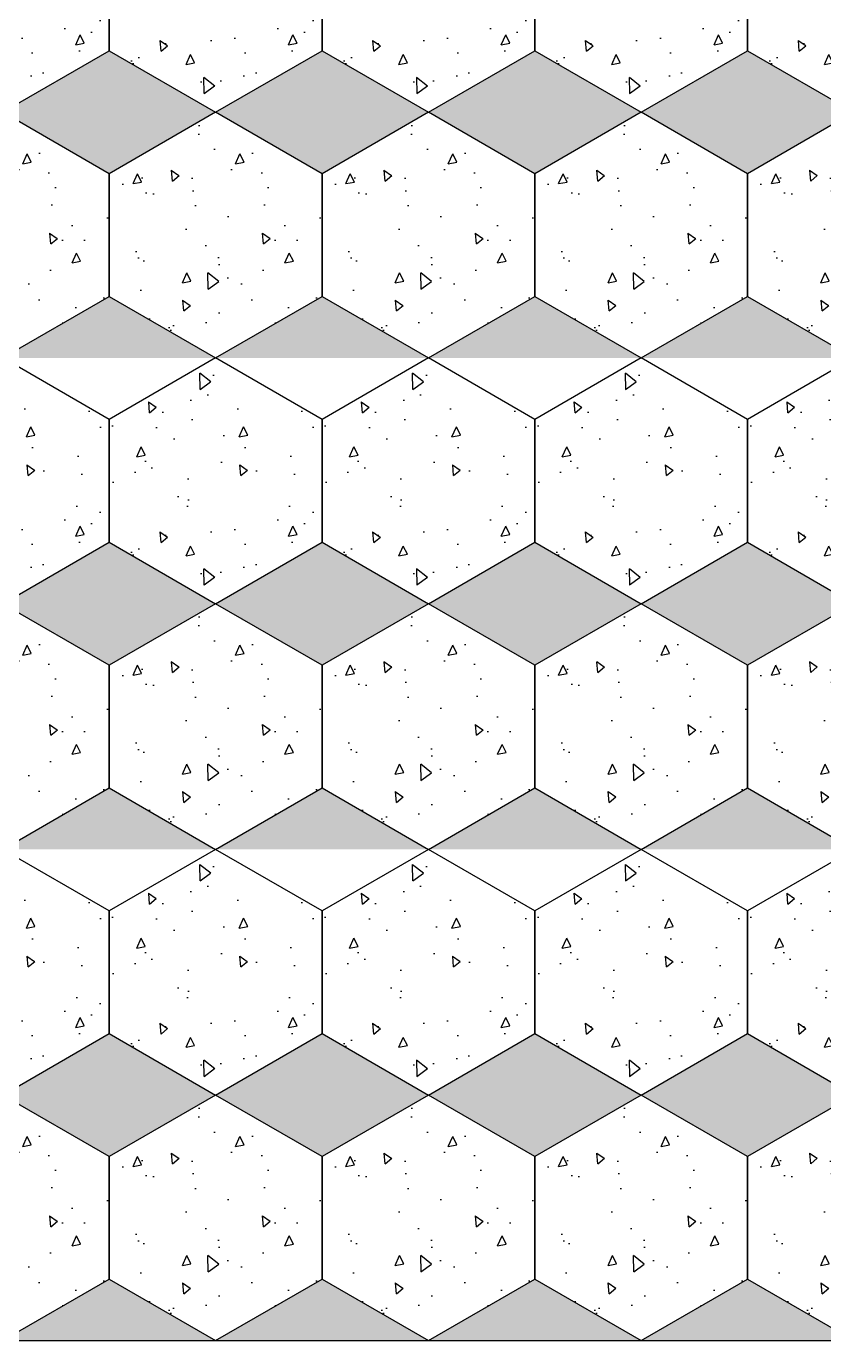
# Model space of a CAD drawing. Header units: millimetres. Extents: x 86441 to 190201, y 16532 to 98188.
# Drawn here: x 156473 to 157172, y 70209 to 71361 of the extents above; entities that cross this region are included whole.
import ezdxf

# ---------------------------------------------------------------- set-up
doc = ezdxf.new("R2010")
doc.units = ezdxf.units.MM
doc.header["$LTSCALE"] = 0.1

msp = doc.modelspace()

# ---------------------------------------------------------------- hatches: boundary and pattern name
at = {"true_color": 0xa19859, "transparency": 33554687}
h = msp.add_hatch(dxfattribs=at)
h.set_pattern_fill('AR-CONC', color=55, scale=0.5, angle=45)
h.set_pattern_definition([(95, (68074.87, 52223.11), (70.047325, 58.77669), [9.525, -104.775]), (40, (68074.87, 52223.11), (-80.00923, 55.08836), [7.62, -83.82029]), (145.45144, (68080.71, 52228.01), (-9.9619, 113.86505), [8.095, -89.04512]), (91.1842, (68056.91, 52241.07), (110.70512, 80.9767), [14.2875, -157.1625]), (141.63556, (68066.14, 52247.82), (-3.5433, 171.41338), [12.14251, -133.5678]), (36.18415, (68056.91, 52241.07), (-3.5433, 171.41338), [11.42998, -125.72987]), (66, (68070.38, 52245.56), (89.75999, 17.447575), [9.525, -104.775]), (11, (68070.38, 52245.56), (-43.26996, 86.9706), [7.62, -83.82]), (116.45145, (68077.86, 52247.01), (46.49003, 104.41817), [8.095, -89.04497]), (82.5, (68074.873, 52223.11), (-28.802735, 30.986707), [0, -82.804, 0, -85.09, 0, -84.1375]), (52.5, (68074.873, 52223.11), (-11.794864, 59.0435), [0, -48.514, 0, -80.899, 0, -32.0675]), (12.5, (68054.847, 52203.083), (49.963932, 45.913098), [0, -31.75, 0, -99.06, 0, -131.445]), (2.5, (68045.866, 52194.1), (43.381952, 61.361196), [0, -41.275, 0, -65.786, 0, -93.345])])
h.paths.add_polyline_path([(156359, 71124.5), (156452.3, 71070.7), (156545.6, 71124.5), (156545.6, 71232.2), (156452.3, 71286.1), (156359, 71232.2)])
h.paths.add_polyline_path([(156359, 71340), (156452.3, 71286.1), (156545.6, 71340), (156545.6, 71447.7), (156452.3, 71501.5), (156359, 71447.7)])
h = msp.add_hatch(dxfattribs=at)
h.set_pattern_fill('AR-CONC', color=55, scale=0.5, angle=45)
h.set_pattern_definition([(95, (68261.44, 52223.11), (70.047325, 58.77669), [9.525, -104.775]), (40, (68261.44, 52223.11), (-80.00923, 55.08836), [7.62, -83.82029]), (145.45144, (68267.28, 52228.01), (-9.9619, 113.86505), [8.095, -89.04512]), (91.1842, (68243.48, 52241.07), (110.70512, 80.9767), [14.2875, -157.1625]), (141.63556, (68252.7, 52247.82), (-3.5433, 171.41338), [12.14251, -133.5678]), (36.18415, (68243.48, 52241.07), (-3.5433, 171.41338), [11.42998, -125.72987]), (66, (68256.95, 52245.56), (89.75999, 17.447575), [9.525, -104.775]), (11, (68256.95, 52245.56), (-43.26996, 86.9706), [7.62, -83.82]), (116.45145, (68264.43, 52247.01), (46.49003, 104.41817), [8.095, -89.04497]), (82.5, (68261.44, 52223.11), (-28.802735, 30.986707), [0, -82.804, 0, -85.09, 0, -84.1375]), (52.5, (68261.44, 52223.11), (-11.794864, 59.0435), [0, -48.514, 0, -80.899, 0, -32.0675]), (12.5, (68241.414, 52203.083), (49.963932, 45.913098), [0, -31.75, 0, -99.06, 0, -131.445]), (2.5, (68232.434, 52194.1), (43.381952, 61.361196), [0, -41.275, 0, -65.786, 0, -93.345])])
h.paths.add_polyline_path([(156545.6, 71124.5), (156638.9, 71070.7), (156732.2, 71124.5), (156732.2, 71232.2), (156638.9, 71286.1), (156545.6, 71232.2)])
h.paths.add_polyline_path([(156545.6, 71340), (156638.9, 71286.1), (156732.2, 71340), (156732.2, 71447.7), (156638.9, 71501.5), (156545.6, 71447.7)])
h = msp.add_hatch(dxfattribs=at)
h.set_pattern_fill('AR-CONC', color=55, scale=0.5, angle=45)
h.set_pattern_definition([(95, (68448.01, 52223.11), (70.047325, 58.77669), [9.525, -104.775]), (40, (68448.01, 52223.11), (-80.00923, 55.08836), [7.62, -83.82029]), (145.45144, (68453.845, 52228.01), (-9.9619, 113.86505), [8.095, -89.04512]), (91.1842, (68430.05, 52241.07), (110.70512, 80.9767), [14.2875, -157.1625]), (141.63556, (68439.27, 52247.82), (-3.5433, 171.41338), [12.14251, -133.5678]), (36.18415, (68430.05, 52241.07), (-3.5433, 171.41338), [11.42998, -125.72987]), (66, (68443.52, 52245.56), (89.75999, 17.447575), [9.525, -104.775]), (11, (68443.52, 52245.56), (-43.26996, 86.9706), [7.62, -83.82]), (116.45145, (68451, 52247.01), (46.49003, 104.41817), [8.095, -89.04497]), (82.5, (68448.008, 52223.11), (-28.802735, 30.986707), [0, -82.804, 0, -85.09, 0, -84.1375]), (52.5, (68448.01, 52223.11), (-11.794864, 59.0435), [0, -48.514, 0, -80.899, 0, -32.0675]), (12.5, (68427.982, 52203.083), (49.963932, 45.913098), [0, -31.75, 0, -99.06, 0, -131.445]), (2.5, (68419, 52194.1), (43.381952, 61.361196), [0, -41.275, 0, -65.786, 0, -93.345])])
h.paths.add_polyline_path([(156732.2, 71124.5), (156825.5, 71070.7), (156918.7, 71124.5), (156918.7, 71232.2), (156825.5, 71286.1), (156732.2, 71232.2)])
h.paths.add_polyline_path([(156732.2, 71340), (156825.5, 71286.1), (156918.7, 71340), (156918.7, 71447.7), (156825.5, 71501.5), (156732.2, 71447.7)])
h = msp.add_hatch(dxfattribs=at)
h.set_pattern_fill('AR-CONC', color=55, scale=0.5, angle=45)
h.set_pattern_definition([(95, (68634.575, 52223.11), (70.047325, 58.77669), [9.525, -104.775]), (40, (68634.58, 52223.11), (-80.00923, 55.08836), [7.62, -83.82029]), (145.45144, (68640.41, 52228.01), (-9.9619, 113.86505), [8.095, -89.04512]), (91.1842, (68616.61, 52241.07), (110.70512, 80.9767), [14.2875, -157.1625]), (141.63556, (68625.84, 52247.82), (-3.5433, 171.41338), [12.14251, -133.5678]), (36.18415, (68616.61, 52241.07), (-3.5433, 171.41338), [11.42998, -125.72987]), (66, (68630.085, 52245.56), (89.75999, 17.447575), [9.525, -104.775]), (11, (68630.085, 52245.56), (-43.26996, 86.9706), [7.62, -83.82]), (116.45145, (68637.565, 52247.01), (46.49003, 104.41817), [8.095, -89.04497]), (82.5, (68634.575, 52223.11), (-28.802735, 30.986707), [0, -82.804, 0, -85.09, 0, -84.1375]), (52.5, (68634.575, 52223.11), (-11.794864, 59.0435), [0, -48.514, 0, -80.899, 0, -32.0675]), (12.5, (68614.55, 52203.083), (49.963932, 45.913098), [0, -31.75, 0, -99.06, 0, -131.445]), (2.5, (68605.57, 52194.1), (43.381952, 61.361196), [0, -41.275, 0, -65.786, 0, -93.345])])
h.paths.add_polyline_path([(156918.7, 71124.5), (157012, 71070.7), (157105.3, 71124.5), (157105.3, 71232.2), (157012, 71286.1), (156918.7, 71232.2)])
h.paths.add_polyline_path([(156918.7, 71340), (157012, 71286.1), (157105.3, 71340), (157105.3, 71447.7), (157012, 71501.5), (156918.7, 71447.7)])
h = msp.add_hatch(dxfattribs=at)
h.set_pattern_fill('AR-CONC', color=55, scale=0.5, angle=45)
h.set_pattern_definition([(95, (68821.14, 52223.11), (70.047325, 58.77669), [9.525, -104.775]), (40, (68821.14, 52223.11), (-80.00923, 55.08836), [7.62, -83.82029]), (145.45144, (68826.98, 52228.01), (-9.9619, 113.86505), [8.095, -89.04512]), (91.1842, (68803.18, 52241.07), (110.70512, 80.9767), [14.2875, -157.1625]), (141.63556, (68812.41, 52247.82), (-3.5433, 171.41338), [12.14251, -133.5678]), (36.18415, (68803.18, 52241.07), (-3.5433, 171.41338), [11.42998, -125.72987]), (66, (68816.65, 52245.56), (89.75999, 17.447575), [9.525, -104.775]), (11, (68816.65, 52245.56), (-43.26996, 86.9706), [7.62, -83.82]), (116.45145, (68824.13, 52247.01), (46.49003, 104.41817), [8.095, -89.04497]), (82.5, (68821.143, 52223.11), (-28.802735, 30.986707), [0, -82.804, 0, -85.09, 0, -84.1375]), (52.5, (68821.143, 52223.11), (-11.794864, 59.0435), [0, -48.514, 0, -80.899, 0, -32.0675]), (12.5, (68801.117, 52203.083), (49.963932, 45.913098), [0, -31.75, 0, -99.06, 0, -131.445]), (2.5, (68792.137, 52194.1), (43.381952, 61.361196), [0, -41.275, 0, -65.786, 0, -93.345])])
h.paths.add_polyline_path([(157105.3, 71124.5), (157198.6, 71070.7), (157291.9, 71124.5), (157291.9, 71232.2), (157198.6, 71286.1), (157105.3, 71232.2)])
h.paths.add_polyline_path([(157105.3, 71340), (157198.6, 71286.1), (157291.9, 71340), (157291.9, 71447.7), (157198.6, 71501.5), (157105.3, 71447.7)])
at = {"true_color": 0xffffff, "transparency": 33554687}
h = msp.add_hatch(color=7, dxfattribs=at)
h.dxf.hatch_style = 1
h.set_gradient(color1=(114, 89, 52), color2=(161, 152, 89))
h.paths.add_polyline_path([(156638.9, 71286.1), (156545.6, 71340), (156452.3, 71286.1), (156545.6, 71232.2)])
h.paths.add_polyline_path([(156545.6, 71124.5), (156452.3, 71070.7), (156638.9, 71070.7)])
h = msp.add_hatch(color=7, dxfattribs=at)
h.dxf.hatch_style = 1
h.set_gradient(color1=(114, 89, 52), color2=(161, 152, 89))
h.paths.add_polyline_path([(156732.2, 71340), (156638.9, 71286.1), (156732.2, 71232.2), (156825.5, 71286.1)])
h.paths.add_polyline_path([(156732.2, 71124.5), (156638.9, 71070.7), (156825.5, 71070.7)])
h = msp.add_hatch(color=7, dxfattribs=at)
h.dxf.hatch_style = 1
h.set_gradient(color1=(114, 89, 52), color2=(161, 152, 89))
h.paths.add_polyline_path([(157012, 71286.1), (156918.7, 71340), (156825.5, 71286.1), (156918.7, 71232.2)])
h.paths.add_polyline_path([(156918.7, 71124.5), (156825.5, 71070.7), (157012, 71070.7)])
h = msp.add_hatch(color=7, dxfattribs=at)
h.dxf.hatch_style = 1
h.set_gradient(color1=(114, 89, 52), color2=(161, 152, 89))
h.paths.add_polyline_path([(157105.3, 71340), (157012, 71286.1), (157105.3, 71232.2), (157198.6, 71286.1)])
h.paths.add_polyline_path([(157105.3, 71124.5), (157012, 71070.7), (157198.6, 71070.7)])
at = {"true_color": 0xa19859, "transparency": 33554687}
h = msp.add_hatch(dxfattribs=at)
h.set_pattern_fill('AR-CONC', color=55, scale=0.5, angle=45)
h.set_pattern_definition([(95, (68074.87, 51792.25), (70.047325, 58.77669), [9.525, -104.775]), (40, (68074.87, 51792.25), (-80.00923, 55.08836), [7.62, -83.82029]), (145.45144, (68080.71, 51797.15), (-9.9619, 113.86505), [8.095, -89.04512]), (91.1842, (68056.91, 51810.21), (110.70512, 80.9767), [14.2875, -157.1625]), (141.63556, (68066.14, 51816.96), (-3.5433, 171.41338), [12.14251, -133.5678]), (36.18415, (68056.91, 51810.21), (-3.5433, 171.41338), [11.42998, -125.72987]), (66, (68070.38, 51814.7), (89.75999, 17.447575), [9.525, -104.775]), (11, (68070.38, 51814.7), (-43.26996, 86.9706), [7.62, -83.82]), (116.45145, (68077.86, 51816.15), (46.49003, 104.41817), [8.095, -89.04497]), (82.5, (68074.873, 51792.25), (-28.802735, 30.986707), [0, -82.804, 0, -85.09, 0, -84.1375]), (52.5, (68074.873, 51792.25), (-11.794864, 59.0435), [0, -48.514, 0, -80.899, 0, -32.0675]), (12.5, (68054.847, 51772.223), (49.963932, 45.913098), [0, -31.75, 0, -99.06, 0, -131.445]), (2.5, (68045.866, 51763.24), (43.381952, 61.361196), [0, -41.275, 0, -65.786, 0, -93.345])])
h.paths.add_polyline_path([(156359, 70693.7), (156452.3, 70639.8), (156545.6, 70693.7), (156545.6, 70801.4), (156452.3, 70855.2), (156359, 70801.4)])
h.paths.add_polyline_path([(156359, 70909.1), (156452.3, 70855.2), (156545.6, 70909.1), (156545.6, 71016.8), (156452.3, 71070.7), (156359, 71016.8)])
h = msp.add_hatch(dxfattribs=at)
h.set_pattern_fill('AR-CONC', color=55, scale=0.5, angle=45)
h.set_pattern_definition([(95, (68261.44, 51792.25), (70.047325, 58.77669), [9.525, -104.775]), (40, (68261.44, 51792.25), (-80.00923, 55.08836), [7.62, -83.82029]), (145.45144, (68267.28, 51797.15), (-9.9619, 113.86505), [8.095, -89.04512]), (91.1842, (68243.48, 51810.21), (110.70512, 80.9767), [14.2875, -157.1625]), (141.63556, (68252.7, 51816.96), (-3.5433, 171.41338), [12.14251, -133.5678]), (36.18415, (68243.48, 51810.21), (-3.5433, 171.41338), [11.42998, -125.72987]), (66, (68256.95, 51814.7), (89.75999, 17.447575), [9.525, -104.775]), (11, (68256.95, 51814.7), (-43.26996, 86.9706), [7.62, -83.82]), (116.45145, (68264.43, 51816.15), (46.49003, 104.41817), [8.095, -89.04497]), (82.5, (68261.44, 51792.25), (-28.802735, 30.986707), [0, -82.804, 0, -85.09, 0, -84.1375]), (52.5, (68261.44, 51792.25), (-11.794864, 59.0435), [0, -48.514, 0, -80.899, 0, -32.0675]), (12.5, (68241.414, 51772.223), (49.963932, 45.913098), [0, -31.75, 0, -99.06, 0, -131.445]), (2.5, (68232.434, 51763.24), (43.381952, 61.361196), [0, -41.275, 0, -65.786, 0, -93.345])])
h.paths.add_polyline_path([(156545.6, 70693.7), (156638.9, 70639.8), (156732.2, 70693.7), (156732.2, 70801.4), (156638.9, 70855.2), (156545.6, 70801.4)])
h.paths.add_polyline_path([(156545.6, 70909.1), (156638.9, 70855.2), (156732.2, 70909.1), (156732.2, 71016.8), (156638.9, 71070.7), (156545.6, 71016.8)])
h = msp.add_hatch(dxfattribs=at)
h.set_pattern_fill('AR-CONC', color=55, scale=0.5, angle=45)
h.set_pattern_definition([(95, (68448.01, 51792.25), (70.047325, 58.77669), [9.525, -104.775]), (40, (68448.01, 51792.25), (-80.00923, 55.08836), [7.62, -83.82029]), (145.45144, (68453.845, 51797.15), (-9.9619, 113.86505), [8.095, -89.04512]), (91.1842, (68430.05, 51810.21), (110.70512, 80.9767), [14.2875, -157.1625]), (141.63556, (68439.27, 51816.96), (-3.5433, 171.41338), [12.14251, -133.5678]), (36.18415, (68430.05, 51810.21), (-3.5433, 171.41338), [11.42998, -125.72987]), (66, (68443.52, 51814.7), (89.75999, 17.447575), [9.525, -104.775]), (11, (68443.52, 51814.7), (-43.26996, 86.9706), [7.62, -83.82]), (116.45145, (68451, 51816.15), (46.49003, 104.41817), [8.095, -89.04497]), (82.5, (68448.008, 51792.25), (-28.802735, 30.986707), [0, -82.804, 0, -85.09, 0, -84.1375]), (52.5, (68448.01, 51792.25), (-11.794864, 59.0435), [0, -48.514, 0, -80.899, 0, -32.0675]), (12.5, (68427.982, 51772.223), (49.963932, 45.913098), [0, -31.75, 0, -99.06, 0, -131.445]), (2.5, (68419, 51763.24), (43.381952, 61.361196), [0, -41.275, 0, -65.786, 0, -93.345])])
h.paths.add_polyline_path([(156732.2, 70693.7), (156825.5, 70639.8), (156918.7, 70693.7), (156918.7, 70801.4), (156825.5, 70855.2), (156732.2, 70801.4)])
h.paths.add_polyline_path([(156732.2, 70909.1), (156825.5, 70855.2), (156918.7, 70909.1), (156918.7, 71016.8), (156825.5, 71070.7), (156732.2, 71016.8)])
h = msp.add_hatch(dxfattribs=at)
h.set_pattern_fill('AR-CONC', color=55, scale=0.5, angle=45)
h.set_pattern_definition([(95, (68634.575, 51792.25), (70.047325, 58.77669), [9.525, -104.775]), (40, (68634.58, 51792.25), (-80.00923, 55.08836), [7.62, -83.82029]), (145.45144, (68640.41, 51797.15), (-9.9619, 113.86505), [8.095, -89.04512]), (91.1842, (68616.61, 51810.21), (110.70512, 80.9767), [14.2875, -157.1625]), (141.63556, (68625.84, 51816.96), (-3.5433, 171.41338), [12.14251, -133.5678]), (36.18415, (68616.61, 51810.21), (-3.5433, 171.41338), [11.42998, -125.72987]), (66, (68630.085, 51814.7), (89.75999, 17.447575), [9.525, -104.775]), (11, (68630.085, 51814.7), (-43.26996, 86.9706), [7.62, -83.82]), (116.45145, (68637.565, 51816.15), (46.49003, 104.41817), [8.095, -89.04497]), (82.5, (68634.575, 51792.25), (-28.802735, 30.986707), [0, -82.804, 0, -85.09, 0, -84.1375]), (52.5, (68634.575, 51792.25), (-11.794864, 59.0435), [0, -48.514, 0, -80.899, 0, -32.0675]), (12.5, (68614.55, 51772.223), (49.963932, 45.913098), [0, -31.75, 0, -99.06, 0, -131.445]), (2.5, (68605.57, 51763.24), (43.381952, 61.361196), [0, -41.275, 0, -65.786, 0, -93.345])])
h.paths.add_polyline_path([(156918.7, 70693.7), (157012, 70639.8), (157105.3, 70693.7), (157105.3, 70801.4), (157012, 70855.2), (156918.7, 70801.4)])
h.paths.add_polyline_path([(156918.7, 70909.1), (157012, 70855.2), (157105.3, 70909.1), (157105.3, 71016.8), (157012, 71070.7), (156918.7, 71016.8)])
h = msp.add_hatch(dxfattribs=at)
h.set_pattern_fill('AR-CONC', color=55, scale=0.5, angle=45)
h.set_pattern_definition([(95, (68821.14, 51792.25), (70.047325, 58.77669), [9.525, -104.775]), (40, (68821.14, 51792.25), (-80.00923, 55.08836), [7.62, -83.82029]), (145.45144, (68826.98, 51797.15), (-9.9619, 113.86505), [8.095, -89.04512]), (91.1842, (68803.18, 51810.21), (110.70512, 80.9767), [14.2875, -157.1625]), (141.63556, (68812.41, 51816.96), (-3.5433, 171.41338), [12.14251, -133.5678]), (36.18415, (68803.18, 51810.21), (-3.5433, 171.41338), [11.42998, -125.72987]), (66, (68816.65, 51814.7), (89.75999, 17.447575), [9.525, -104.775]), (11, (68816.65, 51814.7), (-43.26996, 86.9706), [7.62, -83.82]), (116.45145, (68824.13, 51816.15), (46.49003, 104.41817), [8.095, -89.04497]), (82.5, (68821.143, 51792.25), (-28.802735, 30.986707), [0, -82.804, 0, -85.09, 0, -84.1375]), (52.5, (68821.143, 51792.25), (-11.794864, 59.0435), [0, -48.514, 0, -80.899, 0, -32.0675]), (12.5, (68801.117, 51772.223), (49.963932, 45.913098), [0, -31.75, 0, -99.06, 0, -131.445]), (2.5, (68792.137, 51763.24), (43.381952, 61.361196), [0, -41.275, 0, -65.786, 0, -93.345])])
h.paths.add_polyline_path([(157105.3, 70693.7), (157198.6, 70639.8), (157291.9, 70693.7), (157291.9, 70801.4), (157198.6, 70855.2), (157105.3, 70801.4)])
h.paths.add_polyline_path([(157105.3, 70909.1), (157198.6, 70855.2), (157291.9, 70909.1), (157291.9, 71016.8), (157198.6, 71070.7), (157105.3, 71016.8)])
at = {"true_color": 0xffffff, "transparency": 33554687}
h = msp.add_hatch(color=7, dxfattribs=at)
h.dxf.hatch_style = 1
h.set_gradient(color1=(114, 89, 52), color2=(161, 152, 89))
h.paths.add_polyline_path([(156638.9, 70855.2), (156545.6, 70909.1), (156452.3, 70855.2), (156545.6, 70801.4)])
h.paths.add_polyline_path([(156545.6, 70693.7), (156452.3, 70639.8), (156638.9, 70639.8)])
h = msp.add_hatch(color=7, dxfattribs=at)
h.dxf.hatch_style = 1
h.set_gradient(color1=(114, 89, 52), color2=(161, 152, 89))
h.paths.add_polyline_path([(156732.2, 70909.1), (156638.9, 70855.2), (156732.2, 70801.4), (156825.5, 70855.2)])
h.paths.add_polyline_path([(156732.2, 70693.7), (156638.9, 70639.8), (156825.5, 70639.8)])
h = msp.add_hatch(color=7, dxfattribs=at)
h.dxf.hatch_style = 1
h.set_gradient(color1=(114, 89, 52), color2=(161, 152, 89))
h.paths.add_polyline_path([(157012, 70855.2), (156918.7, 70909.1), (156825.5, 70855.2), (156918.7, 70801.4)])
h.paths.add_polyline_path([(156918.7, 70693.7), (156825.5, 70639.8), (157012, 70639.8)])
h = msp.add_hatch(color=7, dxfattribs=at)
h.dxf.hatch_style = 1
h.set_gradient(color1=(114, 89, 52), color2=(161, 152, 89))
h.paths.add_polyline_path([(157105.3, 70909.1), (157012, 70855.2), (157105.3, 70801.4), (157198.6, 70855.2)])
h.paths.add_polyline_path([(157105.3, 70693.7), (157012, 70639.8), (157198.6, 70639.8)])
at = {"true_color": 0xa19859, "transparency": 33554687}
h = msp.add_hatch(dxfattribs=at)
h.set_pattern_fill('AR-CONC', color=55, scale=0.5, angle=45)
h.set_pattern_definition([(95, (68074.87, 51361.39), (70.047325, 58.77669), [9.525, -104.775]), (40, (68074.87, 51361.39), (-80.00923, 55.08836), [7.62, -83.82029]), (145.45144, (68080.71, 51366.29), (-9.9619, 113.86505), [8.095, -89.04512]), (91.1842, (68056.91, 51379.35), (110.70512, 80.9767), [14.2875, -157.1625]), (141.63556, (68066.14, 51386.1), (-3.5433, 171.41338), [12.14251, -133.5678]), (36.18415, (68056.91, 51379.35), (-3.5433, 171.41338), [11.42998, -125.72987]), (66, (68070.38, 51383.84), (89.75999, 17.447575), [9.525, -104.775]), (11, (68070.38, 51383.84), (-43.26996, 86.9706), [7.62, -83.82]), (116.45145, (68077.86, 51385.294), (46.49003, 104.41817), [8.095, -89.04497]), (82.5, (68074.873, 51361.39), (-28.802735, 30.986707), [0, -82.804, 0, -85.09, 0, -84.1375]), (52.5, (68074.873, 51361.39), (-11.794864, 59.0435), [0, -48.514, 0, -80.899, 0, -32.0675]), (12.5, (68054.847, 51341.364), (49.963932, 45.913098), [0, -31.75, 0, -99.06, 0, -131.445]), (2.5, (68045.866, 51332.384), (43.381952, 61.361196), [0, -41.275, 0, -65.786, 0, -93.345])])
h.paths.add_polyline_path([(156359, 70262.8), (156452.3, 70209), (156545.6, 70262.8), (156545.6, 70370.5), (156452.3, 70424.4), (156359, 70370.5)])
h.paths.add_polyline_path([(156359, 70478.2), (156452.3, 70424.4), (156545.6, 70478.2), (156545.6, 70586), (156452.3, 70639.8), (156359, 70586)])
h = msp.add_hatch(dxfattribs=at)
h.set_pattern_fill('AR-CONC', color=55, scale=0.5, angle=45)
h.set_pattern_definition([(95, (68261.44, 51361.39), (70.047325, 58.77669), [9.525, -104.775]), (40, (68261.44, 51361.39), (-80.00923, 55.08836), [7.62, -83.82029]), (145.45144, (68267.28, 51366.29), (-9.9619, 113.86505), [8.095, -89.04512]), (91.1842, (68243.48, 51379.35), (110.70512, 80.9767), [14.2875, -157.1625]), (141.63556, (68252.7, 51386.1), (-3.5433, 171.41338), [12.14251, -133.5678]), (36.18415, (68243.48, 51379.35), (-3.5433, 171.41338), [11.42998, -125.72987]), (66, (68256.95, 51383.84), (89.75999, 17.447575), [9.525, -104.775]), (11, (68256.95, 51383.84), (-43.26996, 86.9706), [7.62, -83.82]), (116.45145, (68264.43, 51385.294), (46.49003, 104.41817), [8.095, -89.04497]), (82.5, (68261.44, 51361.39), (-28.802735, 30.986707), [0, -82.804, 0, -85.09, 0, -84.1375]), (52.5, (68261.44, 51361.39), (-11.794864, 59.0435), [0, -48.514, 0, -80.899, 0, -32.0675]), (12.5, (68241.414, 51341.364), (49.963932, 45.913098), [0, -31.75, 0, -99.06, 0, -131.445]), (2.5, (68232.434, 51332.384), (43.381952, 61.361196), [0, -41.275, 0, -65.786, 0, -93.345])])
h.paths.add_polyline_path([(156545.6, 70262.8), (156638.9, 70209), (156732.2, 70262.8), (156732.2, 70370.5), (156638.9, 70424.4), (156545.6, 70370.5)])
h.paths.add_polyline_path([(156545.6, 70478.2), (156638.9, 70424.4), (156732.2, 70478.2), (156732.2, 70586), (156638.9, 70639.8), (156545.6, 70586)])
h = msp.add_hatch(dxfattribs=at)
h.set_pattern_fill('AR-CONC', color=55, scale=0.5, angle=45)
h.set_pattern_definition([(95, (68448.01, 51361.39), (70.047325, 58.77669), [9.525, -104.775]), (40, (68448.01, 51361.39), (-80.00923, 55.08836), [7.62, -83.82029]), (145.45144, (68453.845, 51366.29), (-9.9619, 113.86505), [8.095, -89.04512]), (91.1842, (68430.05, 51379.35), (110.70512, 80.9767), [14.2875, -157.1625]), (141.63556, (68439.27, 51386.1), (-3.5433, 171.41338), [12.14251, -133.5678]), (36.18415, (68430.05, 51379.35), (-3.5433, 171.41338), [11.42998, -125.72987]), (66, (68443.52, 51383.84), (89.75999, 17.447575), [9.525, -104.775]), (11, (68443.52, 51383.84), (-43.26996, 86.9706), [7.62, -83.82]), (116.45145, (68451, 51385.294), (46.49003, 104.41817), [8.095, -89.04497]), (82.5, (68448.008, 51361.39), (-28.802735, 30.986707), [0, -82.804, 0, -85.09, 0, -84.1375]), (52.5, (68448.01, 51361.39), (-11.794864, 59.0435), [0, -48.514, 0, -80.899, 0, -32.0675]), (12.5, (68427.982, 51341.364), (49.963932, 45.913098), [0, -31.75, 0, -99.06, 0, -131.445]), (2.5, (68419, 51332.384), (43.381952, 61.361196), [0, -41.275, 0, -65.786, 0, -93.345])])
h.paths.add_polyline_path([(156732.2, 70262.8), (156825.5, 70209), (156918.7, 70262.8), (156918.7, 70370.5), (156825.5, 70424.4), (156732.2, 70370.5)])
h.paths.add_polyline_path([(156732.2, 70478.2), (156825.5, 70424.4), (156918.7, 70478.2), (156918.7, 70586), (156825.5, 70639.8), (156732.2, 70586)])
h = msp.add_hatch(dxfattribs=at)
h.set_pattern_fill('AR-CONC', color=55, scale=0.5, angle=45)
h.set_pattern_definition([(95, (68634.575, 51361.39), (70.047325, 58.77669), [9.525, -104.775]), (40, (68634.58, 51361.39), (-80.00923, 55.08836), [7.62, -83.82029]), (145.45144, (68640.41, 51366.29), (-9.9619, 113.86505), [8.095, -89.04512]), (91.1842, (68616.61, 51379.35), (110.70512, 80.9767), [14.2875, -157.1625]), (141.63556, (68625.84, 51386.1), (-3.5433, 171.41338), [12.14251, -133.5678]), (36.18415, (68616.61, 51379.35), (-3.5433, 171.41338), [11.42998, -125.72987]), (66, (68630.085, 51383.84), (89.75999, 17.447575), [9.525, -104.775]), (11, (68630.085, 51383.84), (-43.26996, 86.9706), [7.62, -83.82]), (116.45145, (68637.565, 51385.294), (46.49003, 104.41817), [8.095, -89.04497]), (82.5, (68634.575, 51361.39), (-28.802735, 30.986707), [0, -82.804, 0, -85.09, 0, -84.1375]), (52.5, (68634.575, 51361.39), (-11.794864, 59.0435), [0, -48.514, 0, -80.899, 0, -32.0675]), (12.5, (68614.55, 51341.364), (49.963932, 45.913098), [0, -31.75, 0, -99.06, 0, -131.445]), (2.5, (68605.57, 51332.384), (43.381952, 61.361196), [0, -41.275, 0, -65.786, 0, -93.345])])
h.paths.add_polyline_path([(156918.7, 70262.8), (157012, 70209), (157105.3, 70262.8), (157105.3, 70370.5), (157012, 70424.4), (156918.7, 70370.5)])
h.paths.add_polyline_path([(156918.7, 70478.2), (157012, 70424.4), (157105.3, 70478.2), (157105.3, 70586), (157012, 70639.8), (156918.7, 70586)])
h = msp.add_hatch(dxfattribs=at)
h.set_pattern_fill('AR-CONC', color=55, scale=0.5, angle=45)
h.set_pattern_definition([(95, (68821.14, 51361.39), (70.047325, 58.77669), [9.525, -104.775]), (40, (68821.14, 51361.39), (-80.00923, 55.08836), [7.62, -83.82029]), (145.45144, (68826.98, 51366.29), (-9.9619, 113.86505), [8.095, -89.04512]), (91.1842, (68803.18, 51379.35), (110.70512, 80.9767), [14.2875, -157.1625]), (141.63556, (68812.41, 51386.1), (-3.5433, 171.41338), [12.14251, -133.5678]), (36.18415, (68803.18, 51379.35), (-3.5433, 171.41338), [11.42998, -125.72987]), (66, (68816.65, 51383.84), (89.75999, 17.447575), [9.525, -104.775]), (11, (68816.65, 51383.84), (-43.26996, 86.9706), [7.62, -83.82]), (116.45145, (68824.13, 51385.294), (46.49003, 104.41817), [8.095, -89.04497]), (82.5, (68821.143, 51361.39), (-28.802735, 30.986707), [0, -82.804, 0, -85.09, 0, -84.1375]), (52.5, (68821.143, 51361.39), (-11.794864, 59.0435), [0, -48.514, 0, -80.899, 0, -32.0675]), (12.5, (68801.117, 51341.364), (49.963932, 45.913098), [0, -31.75, 0, -99.06, 0, -131.445]), (2.5, (68792.137, 51332.384), (43.381952, 61.361196), [0, -41.275, 0, -65.786, 0, -93.345])])
h.paths.add_polyline_path([(157105.3, 70262.8), (157198.6, 70209), (157291.9, 70262.8), (157291.9, 70370.5), (157198.6, 70424.4), (157105.3, 70370.5)])
h.paths.add_polyline_path([(157105.3, 70478.2), (157198.6, 70424.4), (157291.9, 70478.2), (157291.9, 70586), (157198.6, 70639.8), (157105.3, 70586)])
at = {"true_color": 0xffffff, "transparency": 33554687}
h = msp.add_hatch(color=7, dxfattribs=at)
h.dxf.hatch_style = 1
h.set_gradient(color1=(114, 89, 52), color2=(161, 152, 89))
h.paths.add_polyline_path([(156638.9, 70424.4), (156545.6, 70478.2), (156452.3, 70424.4), (156545.6, 70370.5)])
h.paths.add_polyline_path([(156545.6, 70262.8), (156452.3, 70209), (156638.9, 70209)])
h = msp.add_hatch(color=7, dxfattribs=at)
h.dxf.hatch_style = 1
h.set_gradient(color1=(114, 89, 52), color2=(161, 152, 89))
h.paths.add_polyline_path([(156732.2, 70478.2), (156638.9, 70424.4), (156732.2, 70370.5), (156825.5, 70424.4)])
h.paths.add_polyline_path([(156732.2, 70262.8), (156638.9, 70209), (156825.5, 70209)])
h = msp.add_hatch(color=7, dxfattribs=at)
h.dxf.hatch_style = 1
h.set_gradient(color1=(114, 89, 52), color2=(161, 152, 89))
h.paths.add_polyline_path([(157012, 70424.4), (156918.7, 70478.2), (156825.5, 70424.4), (156918.7, 70370.5)])
h.paths.add_polyline_path([(156918.7, 70262.8), (156825.5, 70209), (157012, 70209)])
h = msp.add_hatch(color=7, dxfattribs=at)
h.dxf.hatch_style = 1
h.set_gradient(color1=(114, 89, 52), color2=(161, 152, 89))
h.paths.add_polyline_path([(157105.3, 70478.2), (157012, 70424.4), (157105.3, 70370.5), (157198.6, 70424.4)])
h.paths.add_polyline_path([(157105.3, 70262.8), (157012, 70209), (157198.6, 70209)])

# ---------------------------------------------------------------- linework, layer by layer
at = {"color": 4, "lineweight": 18, "transparency": 33554687}
msp.add_line((154679.9, 70209), (157479.9, 70209), dxfattribs=at)
at = {"color": 67, "true_color": 0x727430, "transparency": 33554687}
for p, q in [((156172.5, 70209), (156772.5, 70209)), ((156545.6, 70209), (157145.6, 70209)), ((156918.7, 70209), (157518.7, 70209))]:
    msp.add_line(p, q, dxfattribs=at)
at = {"color": 7, "true_color": 0xffffff, "transparency": 33554687}
for points in [[(156452.3, 71501.5), (156359, 71447.7), (156359, 71340), (156452.3, 71286.1), (156545.6, 71340), (156545.6, 71447.7), (156452.3, 71501.5)], [(156452.3, 71501.5), (156359, 71447.7), (156359, 71340), (156452.3, 71286.1), (156545.6, 71340), (156545.6, 71447.7), (156452.3, 71501.5)], [(156638.9, 71501.5), (156545.6, 71447.7), (156545.6, 71340), (156638.9, 71286.1), (156732.2, 71340), (156732.2, 71447.7), (156638.9, 71501.5)], [(156638.9, 71501.5), (156545.6, 71447.7), (156545.6, 71340), (156638.9, 71286.1), (156732.2, 71340), (156732.2, 71447.7), (156638.9, 71501.5)], [(156825.5, 71501.5), (156732.2, 71447.7), (156732.2, 71340), (156825.5, 71286.1), (156918.7, 71340), (156918.7, 71447.7), (156825.5, 71501.5)], [(156825.5, 71501.5), (156732.2, 71447.7), (156732.2, 71340), (156825.5, 71286.1), (156918.7, 71340), (156918.7, 71447.7), (156825.5, 71501.5)], [(157012, 71501.5), (156918.7, 71447.7), (156918.7, 71340), (157012, 71286.1), (157105.3, 71340), (157105.3, 71447.7), (157012, 71501.5)], [(157012, 71501.5), (156918.7, 71447.7), (156918.7, 71340), (157012, 71286.1), (157105.3, 71340), (157105.3, 71447.7), (157012, 71501.5)], [(157198.6, 71501.5), (157105.3, 71447.7), (157105.3, 71340), (157198.6, 71286.1), (157291.9, 71340), (157291.9, 71447.7), (157198.6, 71501.5)], [(157198.6, 71501.5), (157105.3, 71447.7), (157105.3, 71340), (157198.6, 71286.1), (157291.9, 71340), (157291.9, 71447.7), (157198.6, 71501.5)], [(156452.3, 71286.1), (156359, 71232.2), (156359, 71124.5), (156452.3, 71070.7), (156545.6, 71124.5), (156545.6, 71232.2), (156452.3, 71286.1)], [(156452.3, 71286.1), (156359, 71232.2), (156359, 71124.5), (156452.3, 71070.7), (156545.6, 71124.5), (156545.6, 71232.2), (156452.3, 71286.1)], [(156638.9, 71286.1), (156545.6, 71232.2), (156545.6, 71124.5), (156638.9, 71070.7), (156732.2, 71124.5), (156732.2, 71232.2), (156638.9, 71286.1)], [(156638.9, 71286.1), (156545.6, 71232.2), (156545.6, 71124.5), (156638.9, 71070.7), (156732.2, 71124.5), (156732.2, 71232.2), (156638.9, 71286.1)], [(156825.5, 71286.1), (156732.2, 71232.2), (156732.2, 71124.5), (156825.5, 71070.7), (156918.7, 71124.5), (156918.7, 71232.2), (156825.5, 71286.1)], [(156825.5, 71286.1), (156732.2, 71232.2), (156732.2, 71124.5), (156825.5, 71070.7), (156918.7, 71124.5), (156918.7, 71232.2), (156825.5, 71286.1)], [(157012, 71286.1), (156918.7, 71232.2), (156918.7, 71124.5), (157012, 71070.7), (157105.3, 71124.5), (157105.3, 71232.2), (157012, 71286.1)], [(157012, 71286.1), (156918.7, 71232.2), (156918.7, 71124.5), (157012, 71070.7), (157105.3, 71124.5), (157105.3, 71232.2), (157012, 71286.1)], [(157198.6, 71286.1), (157105.3, 71232.2), (157105.3, 71124.5), (157198.6, 71070.7), (157291.9, 71124.5), (157291.9, 71232.2), (157198.6, 71286.1)], [(157198.6, 71286.1), (157105.3, 71232.2), (157105.3, 71124.5), (157198.6, 71070.7), (157291.9, 71124.5), (157291.9, 71232.2), (157198.6, 71286.1)], [(156452.3, 71070.7), (156359, 71016.8), (156359, 70909.1), (156452.3, 70855.2), (156545.6, 70909.1), (156545.6, 71016.8), (156452.3, 71070.7)], [(156452.3, 71070.7), (156359, 71016.8), (156359, 70909.1), (156452.3, 70855.2), (156545.6, 70909.1), (156545.6, 71016.8), (156452.3, 71070.7)], [(156638.9, 71070.7), (156545.6, 71016.8), (156545.6, 70909.1), (156638.9, 70855.2), (156732.2, 70909.1), (156732.2, 71016.8), (156638.9, 71070.7)], [(156638.9, 71070.7), (156545.6, 71016.8), (156545.6, 70909.1), (156638.9, 70855.2), (156732.2, 70909.1), (156732.2, 71016.8), (156638.9, 71070.7)], [(156825.5, 71070.7), (156732.2, 71016.8), (156732.2, 70909.1), (156825.5, 70855.2), (156918.7, 70909.1), (156918.7, 71016.8), (156825.5, 71070.7)], [(156825.5, 71070.7), (156732.2, 71016.8), (156732.2, 70909.1), (156825.5, 70855.2), (156918.7, 70909.1), (156918.7, 71016.8), (156825.5, 71070.7)], [(157012, 71070.7), (156918.7, 71016.8), (156918.7, 70909.1), (157012, 70855.2), (157105.3, 70909.1), (157105.3, 71016.8), (157012, 71070.7)], [(157012, 71070.7), (156918.7, 71016.8), (156918.7, 70909.1), (157012, 70855.2), (157105.3, 70909.1), (157105.3, 71016.8), (157012, 71070.7)], [(157198.6, 71070.7), (157105.3, 71016.8), (157105.3, 70909.1), (157198.6, 70855.2), (157291.9, 70909.1), (157291.9, 71016.8), (157198.6, 71070.7)], [(157198.6, 71070.7), (157105.3, 71016.8), (157105.3, 70909.1), (157198.6, 70855.2), (157291.9, 70909.1), (157291.9, 71016.8), (157198.6, 71070.7)], [(156452.3, 70855.2), (156359, 70801.4), (156359, 70693.7), (156452.3, 70639.8), (156545.6, 70693.7), (156545.6, 70801.4), (156452.3, 70855.2)], [(156452.3, 70855.2), (156359, 70801.4), (156359, 70693.7), (156452.3, 70639.8), (156545.6, 70693.7), (156545.6, 70801.4), (156452.3, 70855.2)], [(156638.9, 70855.2), (156545.6, 70801.4), (156545.6, 70693.7), (156638.9, 70639.8), (156732.2, 70693.7), (156732.2, 70801.4), (156638.9, 70855.2)], [(156638.9, 70855.2), (156545.6, 70801.4), (156545.6, 70693.7), (156638.9, 70639.8), (156732.2, 70693.7), (156732.2, 70801.4), (156638.9, 70855.2)], [(156825.5, 70855.2), (156732.2, 70801.4), (156732.2, 70693.7), (156825.5, 70639.8), (156918.7, 70693.7), (156918.7, 70801.4), (156825.5, 70855.2)], [(156825.5, 70855.2), (156732.2, 70801.4), (156732.2, 70693.7), (156825.5, 70639.8), (156918.7, 70693.7), (156918.7, 70801.4), (156825.5, 70855.2)], [(157012, 70855.2), (156918.7, 70801.4), (156918.7, 70693.7), (157012, 70639.8), (157105.3, 70693.7), (157105.3, 70801.4), (157012, 70855.2)], [(157012, 70855.2), (156918.7, 70801.4), (156918.7, 70693.7), (157012, 70639.8), (157105.3, 70693.7), (157105.3, 70801.4), (157012, 70855.2)], [(157198.6, 70855.2), (157105.3, 70801.4), (157105.3, 70693.7), (157198.6, 70639.8), (157291.9, 70693.7), (157291.9, 70801.4), (157198.6, 70855.2)], [(157198.6, 70855.2), (157105.3, 70801.4), (157105.3, 70693.7), (157198.6, 70639.8), (157291.9, 70693.7), (157291.9, 70801.4), (157198.6, 70855.2)], [(156452.3, 70639.8), (156359, 70586), (156359, 70478.2), (156452.3, 70424.4), (156545.6, 70478.2), (156545.6, 70586), (156452.3, 70639.8)], [(156452.3, 70639.8), (156359, 70586), (156359, 70478.2), (156452.3, 70424.4), (156545.6, 70478.2), (156545.6, 70586), (156452.3, 70639.8)], [(156638.9, 70639.8), (156545.6, 70586), (156545.6, 70478.2), (156638.9, 70424.4), (156732.2, 70478.2), (156732.2, 70586), (156638.9, 70639.8)], [(156638.9, 70639.8), (156545.6, 70586), (156545.6, 70478.2), (156638.9, 70424.4), (156732.2, 70478.2), (156732.2, 70586), (156638.9, 70639.8)], [(156825.5, 70639.8), (156732.2, 70586), (156732.2, 70478.2), (156825.5, 70424.4), (156918.7, 70478.2), (156918.7, 70586), (156825.5, 70639.8)], [(156825.5, 70639.8), (156732.2, 70586), (156732.2, 70478.2), (156825.5, 70424.4), (156918.7, 70478.2), (156918.7, 70586), (156825.5, 70639.8)], [(157012, 70639.8), (156918.7, 70586), (156918.7, 70478.2), (157012, 70424.4), (157105.3, 70478.2), (157105.3, 70586), (157012, 70639.8)], [(157012, 70639.8), (156918.7, 70586), (156918.7, 70478.2), (157012, 70424.4), (157105.3, 70478.2), (157105.3, 70586), (157012, 70639.8)], [(157198.6, 70639.8), (157105.3, 70586), (157105.3, 70478.2), (157198.6, 70424.4), (157291.9, 70478.2), (157291.9, 70586), (157198.6, 70639.8)], [(157198.6, 70639.8), (157105.3, 70586), (157105.3, 70478.2), (157198.6, 70424.4), (157291.9, 70478.2), (157291.9, 70586), (157198.6, 70639.8)], [(156452.3, 70424.4), (156359, 70370.5), (156359, 70262.8), (156452.3, 70209), (156545.6, 70262.8), (156545.6, 70370.5), (156452.3, 70424.4)], [(156452.3, 70424.4), (156359, 70370.5), (156359, 70262.8), (156452.3, 70209), (156545.6, 70262.8), (156545.6, 70370.5), (156452.3, 70424.4)], [(156638.9, 70424.4), (156545.6, 70370.5), (156545.6, 70262.8), (156638.9, 70209), (156732.2, 70262.8), (156732.2, 70370.5), (156638.9, 70424.4)], [(156638.9, 70424.4), (156545.6, 70370.5), (156545.6, 70262.8), (156638.9, 70209), (156732.2, 70262.8), (156732.2, 70370.5), (156638.9, 70424.4)], [(156825.5, 70424.4), (156732.2, 70370.5), (156732.2, 70262.8), (156825.5, 70209), (156918.7, 70262.8), (156918.7, 70370.5), (156825.5, 70424.4)], [(156825.5, 70424.4), (156732.2, 70370.5), (156732.2, 70262.8), (156825.5, 70209), (156918.7, 70262.8), (156918.7, 70370.5), (156825.5, 70424.4)], [(157012, 70424.4), (156918.7, 70370.5), (156918.7, 70262.8), (157012, 70209), (157105.3, 70262.8), (157105.3, 70370.5), (157012, 70424.4)], [(157012, 70424.4), (156918.7, 70370.5), (156918.7, 70262.8), (157012, 70209), (157105.3, 70262.8), (157105.3, 70370.5), (157012, 70424.4)], [(157198.6, 70424.4), (157105.3, 70370.5), (157105.3, 70262.8), (157198.6, 70209), (157291.9, 70262.8), (157291.9, 70370.5), (157198.6, 70424.4)], [(157198.6, 70424.4), (157105.3, 70370.5), (157105.3, 70262.8), (157198.6, 70209), (157291.9, 70262.8), (157291.9, 70370.5), (157198.6, 70424.4)]]:
    msp.add_lwpolyline(points, dxfattribs=at)

doc.saveas('drawing.dxf')
